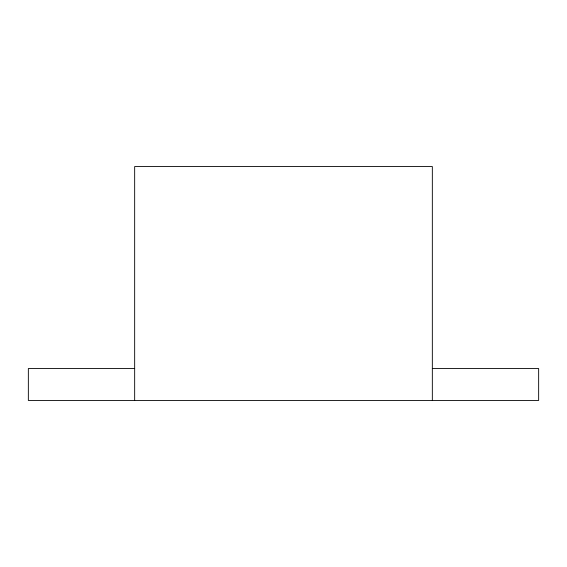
<?xml version="1.0" encoding="UTF-8"?>
<svg xmlns="http://www.w3.org/2000/svg" width="567" height="567" viewBox="0 0 567 567"><rect width="100%" height="100%" fill="white"/><g stroke="black" fill="none" stroke-linecap="round" stroke-linejoin="round"><path stroke-width="0.85" d="M134.662 368.55L28.35 368.55L28.35 400.444L538.65 400.444L538.65 368.55L432.337 368.55M432.337 400.444L432.337 166.556L134.662 166.556L134.662 400.444"/></g></svg>
